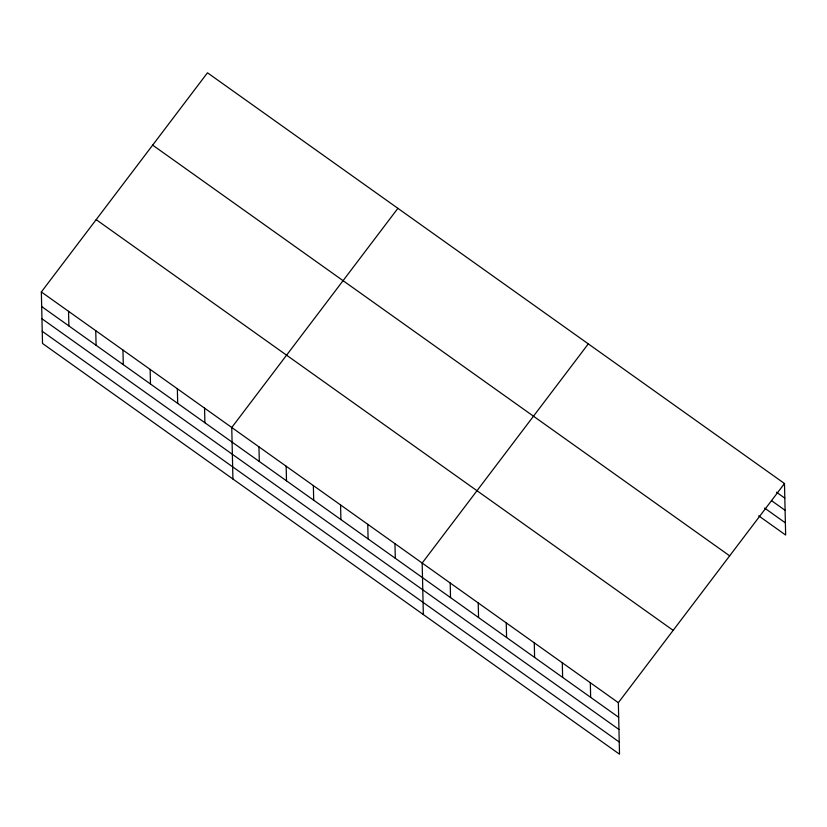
<?xml version="1.0" encoding="UTF-8"?>
<svg xmlns="http://www.w3.org/2000/svg" width="827" height="827" viewBox="0 0 827 827"><rect width="100%" height="100%" fill="white"/><g stroke="black" fill="none" stroke-linecap="round" stroke-linejoin="round"><path stroke-width="1.24" d="M784.482 483.526L618.348 702.681L619.516 754.203L42.518 343.474L41.35 291.962L207.484 72.797L784.482 483.526L785.65 535.038L758.659 515.821M397.89 208.342L231.756 427.507L232.925 479.019M588.297 343.877L422.173 563.042L423.341 614.554M776.512 492.22L784.813 498.133M771.591 500.707L785.092 510.311M764.613 508.078L785.371 522.86M152.654 145.128L729.662 555.847M96.17 219.641L673.178 630.36M41.35 291.962L618.348 702.681M41.681 306.569L618.679 717.298M41.96 318.757L618.958 729.476M42.239 331.296L619.247 742.015M590.323 682.74L590.654 697.347M562.298 662.789L562.629 677.396M534.273 642.837L534.604 657.444M506.248 622.886L506.579 637.493M478.223 602.935L478.554 617.552M450.198 582.994L450.529 597.601M394.965 543.68L395.306 558.287M367.767 524.318L368.098 538.925M340.569 504.956L340.9 519.563M313.361 485.594L313.691 500.201M286.163 466.232L286.493 480.838M258.965 446.869L259.296 461.476M204.558 408.135L204.889 422.752M177.36 388.773L177.691 403.39M150.152 369.411L150.483 384.028M122.954 350.048L123.285 364.666M95.756 330.686L96.087 345.304M68.548 311.324L68.879 325.931"/></g></svg>
